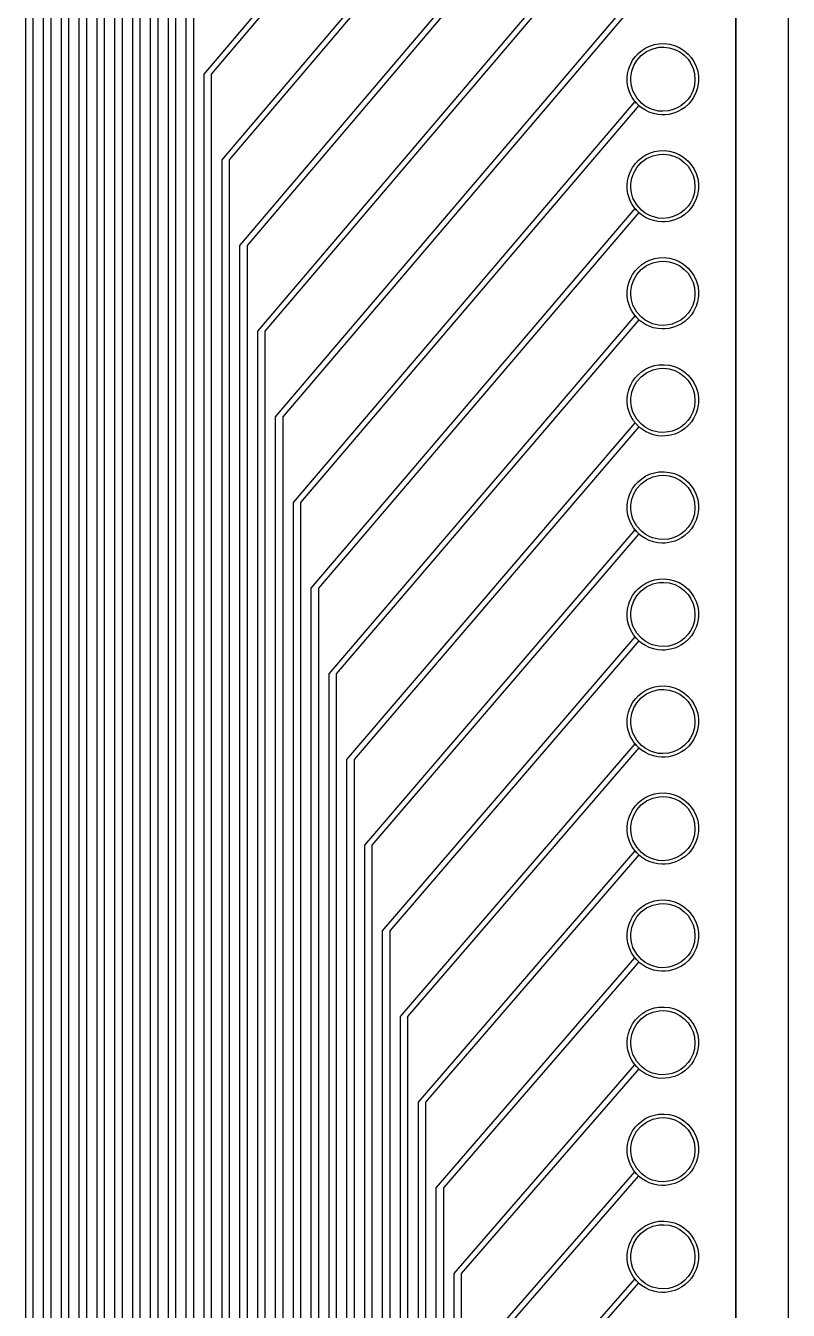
# Model space of a CAD drawing. Extents: x -2057 to 2225, y -44 to 31181.
# Drawn here: x 89 to 2225, y 22252 to 25852 of the extents above; entities that cross this region are included whole.
import ezdxf

# ---------------------------------------------------------------- set-up
doc = ezdxf.new("R2010")
doc.units = 0
for name, color, linetype in [('etching', 7, 'CONTINUOUS'), ('L2D0_etching2', 4, 'CONTINUOUS'), ('L3D0_etching3', 5, 'CONTINUOUS'), ('metalization', 8, 'CONTINUOUS'), ('polyimide', 9, 'CONTINUOUS'), ('polyimide_etch_borders', 10, 'CONTINUOUS')]:
    doc.layers.add(name, color=color, linetype=linetype)

msp = doc.modelspace()

# ---------------------------------------------------------------- linework, layer by layer
at = {"layer": 'etching'}
for points in [[(2225.045, 30987.704), (2225.045, 20342.595), (1890.612, 20342.595), (1890.612, 10404.624)], [(2077.599, 20570.545), (2077.599, 30799.671)]]:
    msp.add_lwpolyline(points, dxfattribs=at)
for points in [[(1873.446, 25612.108), (1861.478, 25612.933), (1844.226, 25617.051), (1836.974, 25619.917), (1823.998, 25627.038), (1813.401, 25635.243), (1800.478, 25649.696), (1789.898, 25669.141), (1785.585, 25683.512), (1783.739, 25697.942), (1783.844, 25708.122), (1786.553, 25724.812), (1792.063, 25740.117), (1800.584, 25754.666), (1812.84, 25768.463), (1828.029, 25779.693), (1845.498, 25787.594), (1863.154, 25791.494), (1876.175, 25792.072), (1891.54, 25790.31), (1907.163, 25785.633), (1920.856, 25778.729), (1933.661, 25769.173), (1944.094, 25758.113), (1952.371, 25745.717), (1958.495, 25732.109), (1962.189, 25718.219), (1963.633, 25700.813), (1961.851, 25684.24), (1957.22, 25668.719), (1950.918, 25655.971), (1944.382, 25646.466), (1934.414, 25635.723), (1923.696, 25627.31), (1912.241, 25620.805), (1900.004, 25616.055), (1889.649, 25613.543)], [(1873.446, 25312.108), (1861.478, 25312.933), (1844.226, 25317.051), (1836.974, 25319.917), (1823.998, 25327.038), (1813.401, 25335.243), (1800.478, 25349.696), (1789.898, 25369.141), (1785.585, 25383.512), (1783.739, 25397.942), (1783.844, 25408.122), (1786.553, 25424.812), (1792.063, 25440.117), (1800.584, 25454.666), (1812.84, 25468.463), (1828.029, 25479.693), (1845.498, 25487.594), (1863.154, 25491.494), (1876.175, 25492.072), (1891.54, 25490.31), (1907.163, 25485.633), (1920.856, 25478.729), (1933.661, 25469.173), (1944.094, 25458.113), (1952.371, 25445.717), (1958.495, 25432.109), (1962.189, 25418.219), (1963.633, 25400.813), (1961.851, 25384.24), (1957.22, 25368.719), (1950.918, 25355.971), (1944.382, 25346.466), (1934.414, 25335.723), (1923.696, 25327.31), (1912.241, 25320.805), (1900.004, 25316.055), (1889.649, 25313.543)], [(1873.446, 25012.108), (1861.478, 25012.933), (1844.226, 25017.051), (1836.974, 25019.917), (1823.998, 25027.038), (1813.401, 25035.243), (1800.478, 25049.696), (1789.898, 25069.141), (1785.585, 25083.512), (1783.739, 25097.942), (1783.844, 25108.122), (1786.553, 25124.812), (1792.063, 25140.117), (1800.584, 25154.666), (1812.84, 25168.463), (1828.029, 25179.693), (1845.498, 25187.594), (1863.154, 25191.494), (1876.175, 25192.072), (1891.54, 25190.31), (1907.163, 25185.633), (1920.856, 25178.729), (1933.661, 25169.173), (1944.094, 25158.113), (1952.371, 25145.717), (1958.495, 25132.109), (1962.189, 25118.219), (1963.633, 25100.813), (1961.851, 25084.24), (1957.22, 25068.719), (1950.918, 25055.971), (1944.382, 25046.466), (1934.414, 25035.723), (1923.696, 25027.31), (1912.241, 25020.805), (1900.004, 25016.055), (1889.649, 25013.543)], [(1873.446, 24712.108), (1861.478, 24712.933), (1844.226, 24717.051), (1836.974, 24719.917), (1823.998, 24727.038), (1813.401, 24735.243), (1800.478, 24749.696), (1789.898, 24769.141), (1785.585, 24783.512), (1783.739, 24797.942), (1783.844, 24808.122), (1786.553, 24824.812), (1792.063, 24840.117), (1800.584, 24854.666), (1812.84, 24868.463), (1828.029, 24879.693), (1845.498, 24887.594), (1863.154, 24891.494), (1876.175, 24892.072), (1891.54, 24890.31), (1907.163, 24885.633), (1920.856, 24878.729), (1933.661, 24869.173), (1944.094, 24858.113), (1952.371, 24845.717), (1958.495, 24832.109), (1962.189, 24818.219), (1963.633, 24800.813), (1961.851, 24784.24), (1957.22, 24768.719), (1950.918, 24755.971), (1944.382, 24746.466), (1934.414, 24735.723), (1923.696, 24727.31), (1912.241, 24720.805), (1900.004, 24716.055), (1889.649, 24713.543)], [(1873.446, 24412.108), (1861.478, 24412.933), (1844.226, 24417.051), (1836.974, 24419.917), (1823.998, 24427.038), (1813.401, 24435.243), (1800.478, 24449.696), (1789.898, 24469.141), (1785.585, 24483.512), (1783.739, 24497.942), (1783.844, 24508.122), (1786.553, 24524.812), (1792.063, 24540.117), (1800.584, 24554.666), (1812.84, 24568.463), (1828.029, 24579.693), (1845.498, 24587.594), (1863.154, 24591.494), (1876.175, 24592.072), (1891.54, 24590.31), (1907.163, 24585.633), (1920.856, 24578.729), (1933.661, 24569.173), (1944.094, 24558.113), (1952.371, 24545.717), (1958.495, 24532.109), (1962.189, 24518.219), (1963.633, 24500.813), (1961.851, 24484.24), (1957.22, 24468.719), (1950.918, 24455.971), (1944.382, 24446.466), (1934.414, 24435.723), (1923.696, 24427.31), (1912.241, 24420.805), (1900.004, 24416.055), (1889.649, 24413.543)], [(1873.446, 24112.108), (1861.478, 24112.933), (1844.226, 24117.051), (1836.974, 24119.917), (1823.998, 24127.038), (1813.401, 24135.243), (1800.478, 24149.696), (1789.898, 24169.141), (1785.585, 24183.512), (1783.739, 24197.942), (1783.844, 24208.122), (1786.553, 24224.812), (1792.063, 24240.117), (1800.584, 24254.666), (1812.84, 24268.463), (1828.029, 24279.693), (1845.498, 24287.594), (1863.154, 24291.494), (1876.175, 24292.072), (1891.54, 24290.31), (1907.163, 24285.633), (1920.856, 24278.729), (1933.661, 24269.173), (1944.094, 24258.113), (1952.371, 24245.717), (1958.495, 24232.109), (1962.189, 24218.219), (1963.633, 24200.813), (1961.851, 24184.24), (1957.22, 24168.719), (1950.918, 24155.971), (1944.382, 24146.466), (1934.414, 24135.723), (1923.696, 24127.31), (1912.241, 24120.805), (1900.004, 24116.055), (1889.649, 24113.543)], [(1873.446, 23812.108), (1861.478, 23812.933), (1844.226, 23817.051), (1836.974, 23819.917), (1823.998, 23827.038), (1813.401, 23835.243), (1800.478, 23849.696), (1789.898, 23869.141), (1785.585, 23883.512), (1783.739, 23897.942), (1783.844, 23908.122), (1786.553, 23924.812), (1792.063, 23940.117), (1800.584, 23954.666), (1812.84, 23968.463), (1828.029, 23979.693), (1845.498, 23987.594), (1863.154, 23991.494), (1876.175, 23992.072), (1891.54, 23990.31), (1907.163, 23985.633), (1920.856, 23978.729), (1933.661, 23969.173), (1944.094, 23958.113), (1952.371, 23945.717), (1958.495, 23932.109), (1962.189, 23918.219), (1963.633, 23900.813), (1961.851, 23884.24), (1957.22, 23868.719), (1950.918, 23855.971), (1944.382, 23846.466), (1934.414, 23835.723), (1923.696, 23827.31), (1912.241, 23820.805), (1900.004, 23816.055), (1889.649, 23813.543)], [(1873.446, 23512.108), (1861.478, 23512.933), (1844.226, 23517.051), (1836.974, 23519.917), (1823.998, 23527.038), (1813.401, 23535.243), (1800.478, 23549.696), (1789.898, 23569.141), (1785.585, 23583.512), (1783.739, 23597.942), (1783.844, 23608.122), (1786.553, 23624.812), (1792.063, 23640.117), (1800.584, 23654.666), (1812.84, 23668.463), (1828.029, 23679.693), (1845.498, 23687.594), (1863.154, 23691.494), (1876.175, 23692.072), (1891.54, 23690.31), (1907.163, 23685.633), (1920.856, 23678.729), (1933.661, 23669.173), (1944.094, 23658.113), (1952.371, 23645.717), (1958.495, 23632.109), (1962.189, 23618.219), (1963.633, 23600.813), (1961.851, 23584.24), (1957.22, 23568.719), (1950.918, 23555.971), (1944.382, 23546.466), (1934.414, 23535.723), (1923.696, 23527.31), (1912.241, 23520.805), (1900.004, 23516.055), (1889.649, 23513.543)], [(1873.446, 23212.108), (1861.478, 23212.933), (1844.226, 23217.051), (1836.974, 23219.917), (1823.998, 23227.038), (1813.401, 23235.243), (1800.478, 23249.696), (1789.898, 23269.141), (1785.585, 23283.512), (1783.739, 23297.942), (1783.844, 23308.122), (1786.553, 23324.812), (1792.063, 23340.117), (1800.584, 23354.666), (1812.84, 23368.463), (1828.029, 23379.693), (1845.498, 23387.594), (1863.154, 23391.494), (1876.175, 23392.072), (1891.54, 23390.31), (1907.163, 23385.633), (1920.856, 23378.729), (1933.661, 23369.173), (1944.094, 23358.113), (1952.371, 23345.717), (1958.495, 23332.109), (1962.189, 23318.219), (1963.633, 23300.813), (1961.851, 23284.24), (1957.22, 23268.719), (1950.918, 23255.971), (1944.382, 23246.466), (1934.414, 23235.723), (1923.696, 23227.31), (1912.241, 23220.805), (1900.004, 23216.055), (1889.649, 23213.543)], [(1873.446, 22912.108), (1861.478, 22912.933), (1844.226, 22917.051), (1836.974, 22919.917), (1823.998, 22927.038), (1813.401, 22935.243), (1800.478, 22949.696), (1789.898, 22969.141), (1785.585, 22983.512), (1783.739, 22997.942), (1783.844, 23008.122), (1786.553, 23024.812), (1792.063, 23040.117), (1800.584, 23054.666), (1812.84, 23068.463), (1828.029, 23079.693), (1845.498, 23087.594), (1863.154, 23091.494), (1876.175, 23092.072), (1891.54, 23090.31), (1907.163, 23085.633), (1920.856, 23078.729), (1933.661, 23069.173), (1944.094, 23058.113), (1952.371, 23045.717), (1958.495, 23032.109), (1962.189, 23018.219), (1963.633, 23000.813), (1961.851, 22984.24), (1957.22, 22968.719), (1950.918, 22955.971), (1944.382, 22946.466), (1934.414, 22935.723), (1923.696, 22927.31), (1912.241, 22920.805), (1900.004, 22916.055), (1889.649, 22913.543)], [(1873.446, 22612.108), (1861.478, 22612.933), (1844.226, 22617.051), (1836.974, 22619.917), (1823.998, 22627.038), (1813.401, 22635.243), (1800.478, 22649.696), (1789.898, 22669.141), (1785.585, 22683.512), (1783.739, 22697.942), (1783.844, 22708.122), (1786.553, 22724.812), (1792.063, 22740.117), (1800.584, 22754.666), (1812.84, 22768.463), (1828.029, 22779.693), (1845.498, 22787.594), (1863.154, 22791.494), (1876.175, 22792.072), (1891.54, 22790.31), (1907.163, 22785.633), (1920.856, 22778.729), (1933.661, 22769.173), (1944.094, 22758.113), (1952.371, 22745.717), (1958.495, 22732.109), (1962.189, 22718.219), (1963.633, 22700.813), (1961.851, 22684.24), (1957.22, 22668.719), (1950.918, 22655.971), (1944.382, 22646.466), (1934.414, 22635.723), (1923.696, 22627.31), (1912.241, 22620.805), (1900.004, 22616.055), (1889.649, 22613.543)], [(1873.446, 22312.108), (1861.478, 22312.933), (1844.226, 22317.051), (1836.974, 22319.917), (1823.998, 22327.038), (1813.401, 22335.243), (1800.478, 22349.696), (1789.898, 22369.141), (1785.585, 22383.512), (1783.739, 22397.942), (1783.844, 22408.122), (1786.553, 22424.812), (1792.063, 22440.117), (1800.584, 22454.666), (1812.84, 22468.463), (1828.029, 22479.693), (1845.498, 22487.594), (1863.154, 22491.494), (1876.175, 22492.072), (1891.54, 22490.31), (1907.163, 22485.633), (1920.856, 22478.729), (1933.661, 22469.173), (1944.094, 22458.113), (1952.371, 22445.717), (1958.495, 22432.109), (1962.189, 22418.219), (1963.633, 22400.813), (1961.851, 22384.24), (1957.22, 22368.719), (1950.918, 22355.971), (1944.382, 22346.466), (1934.414, 22335.723), (1923.696, 22327.31), (1912.241, 22320.805), (1900.004, 22316.055), (1889.649, 22313.543)]]:
    msp.add_lwpolyline(points, close=True, dxfattribs=at)
at = {"layer": 'L2D0_etching2'}
msp.add_lwpolyline([(2225.045, 30987.704), (2225.045, 20342.595), (1890.612, 20342.595), (1890.612, 10404.624)], dxfattribs=at)
at = {"layer": 'L3D0_etching3'}
for points in [[(2225.045, 30987.704), (2225.045, 20342.595), (1890.612, 20342.595), (1890.612, 10404.624)], [(2077.599, 20570.545), (2077.599, 30799.671)]]:
    msp.add_lwpolyline(points, dxfattribs=at)
at = {"layer": 'metalization'}
for points in [[(88.642, 10394.312), (88.642, 28116.758), (1795.882, 30139.222), (1806.439, 30128.036), (108.642, 28116.758), (108.642, 10394.312)], [(138.642, 10394.312), (138.642, 27876.696), (1795.877, 29839.228), (1806.431, 29828.043), (158.642, 27876.696), (158.642, 10394.312)], [(188.642, 10394.312), (188.642, 27636.634), (1795.872, 29539.234), (1806.424, 29528.05), (208.642, 27636.634), (208.642, 10394.312)], [(238.642, 10394.312), (238.642, 27396.572), (1795.866, 29239.241), (1806.415, 29228.058), (258.642, 27396.572), (258.642, 10394.312)], [(288.642, 10394.312), (288.642, 27156.51), (1795.86, 28939.248), (1806.407, 28928.066), (308.642, 27156.51), (308.642, 10394.312)], [(338.642, 10394.312), (338.642, 26916.448), (1795.854, 28639.255), (1806.397, 28628.075), (358.642, 26916.448), (358.642, 10394.312)], [(388.642, 10394.312), (388.642, 26676.386), (1795.847, 28339.264), (1806.387, 28328.084), (408.642, 26676.386), (408.642, 10394.312)], [(438.642, 10394.312), (438.642, 26436.323), (1795.84, 28039.272), (1806.376, 28028.094), (458.642, 26436.323), (458.642, 10394.312)], [(488.642, 10394.312), (488.642, 26196.261), (1795.833, 27739.282), (1806.365, 27728.105), (508.642, 26196.261), (508.642, 10394.312)], [(538.642, 10394.312), (538.642, 25956.199), (1795.824, 27439.292), (1806.352, 27428.117), (558.642, 25956.199), (558.642, 10394.312)], [(588.642, 10394.312), (588.642, 25716.137), (1795.815, 27139.302), (1806.338, 27128.13), (608.642, 25716.137), (608.642, 10394.312)], [(638.642, 10394.312), (638.642, 25476.075), (1795.806, 26839.314), (1806.324, 26828.144), (658.642, 25476.075), (658.642, 10394.312)], [(688.642, 10394.312), (688.642, 25236.013), (1795.795, 26539.327), (1806.308, 26528.159), (708.642, 25236.013), (708.642, 10394.312)], [(738.642, 10394.312), (738.642, 24995.951), (1795.783, 26239.341), (1806.29, 26228.175), (758.642, 24995.951), (758.642, 10394.312)], [(788.642, 10394.312), (788.642, 24755.889), (1795.771, 25939.357), (1806.271, 25928.193), (808.642, 24755.889), (808.642, 10394.312)], [(838.642, 10394.312), (838.642, 24515.827), (1795.756, 25639.374), (1806.25, 25628.213), (858.642, 24515.827), (858.642, 10394.312)], [(888.642, 10394.312), (888.642, 24275.765), (1795.741, 25339.392), (1806.226, 25328.236), (908.642, 24275.765), (908.642, 10394.312)], [(938.642, 10394.312), (938.642, 24035.702), (1795.724, 25039.413), (1806.2, 25028.26), (958.642, 24035.702), (958.642, 10394.312)], [(988.642, 10394.312), (988.642, 23795.64), (1795.704, 24739.437), (1806.17, 24728.288), (1008.642, 23795.64), (1008.642, 10394.312)], [(1038.642, 10394.312), (1038.642, 23555.578), (1795.682, 24439.463), (1806.137, 24428.319), (1058.642, 23555.578), (1058.642, 10394.312)], [(1088.642, 10394.312), (1088.642, 23315.516), (1795.657, 24139.494), (1806.099, 24128.354), (1108.642, 23315.516), (1108.642, 10394.312)], [(1138.642, 10394.312), (1138.642, 23075.454), (1795.628, 23839.528), (1806.056, 23828.395), (1158.642, 23075.454), (1158.642, 10394.312)], [(1188.642, 10394.312), (1188.642, 22835.392), (1795.595, 23539.569), (1806.005, 23528.443), (1208.642, 22835.392), (1208.642, 10394.312)], [(1238.642, 10394.312), (1238.642, 22595.33), (1795.556, 23239.616), (1805.946, 23228.498), (1258.642, 22595.33), (1258.642, 10394.312)], [(1288.642, 10394.312), (1288.642, 22355.268), (1795.51, 22939.672), (1805.876, 22928.564), (1308.642, 22355.268), (1308.642, 10394.312)], [(1338.642, 10394.312), (1338.642, 22115.206), (1795.453, 22639.74), (1805.79, 22628.645), (1358.642, 22115.206), (1358.642, 10394.312)], [(1388.642, 10394.312), (1388.642, 21875.143), (1795.384, 22339.824), (1805.685, 22328.744), (1408.642, 21875.143), (1408.642, 10394.312)]]:
    msp.add_lwpolyline(points, dxfattribs=at)
for points in [[(1870.905, 25602.145), (1859.893, 25603.057), (1847.006, 25605.72), (1835.209, 25609.788), (1824.598, 25614.96), (1813.879, 25621.931), (1808.461, 25626.27), (1799.546, 25634.953), (1791.437, 25645.167), (1787.522, 25651.282), (1783.111, 25659.633), (1779.06, 25669.641), (1775.932, 25680.833), (1773.949, 25694.283), (1773.741, 25706.541), (1774.744, 25716.91), (1777.114, 25728.227), (1780.006, 25737.21), (1784.459, 25747.344), (1788.827, 25755.082), (1796.735, 25766.023), (1804.122, 25773.989), (1814.304, 25782.599), (1826.286, 25790.184), (1838.68, 25795.796), (1850.503, 25799.394), (1862.581, 25801.494), (1876.933, 25802.054), (1891.865, 25800.433), (1905.794, 25796.798), (1918.914, 25791.273), (1931.289, 25783.82), (1944.525, 25772.646), (1953.35, 25762.496), (1960.371, 25751.889), (1966.94, 25738.101), (1971.145, 25724.316), (1973.33, 25710.002), (1973.41, 25695.296), (1970.723, 25678.12), (1967.072, 25666.457), (1959.742, 25651.246), (1953.754, 25642.257), (1946.317, 25633.417), (1934.994, 25623.14), (1925.945, 25616.876), (1915.949, 25611.498), (1906.856, 25607.784), (1890.686, 25603.571), (1879.82, 25602.299)], [(1870.905, 25302.145), (1859.893, 25303.057), (1847.006, 25305.72), (1835.209, 25309.788), (1824.598, 25314.96), (1813.879, 25321.931), (1808.461, 25326.27), (1799.546, 25334.953), (1791.437, 25345.167), (1787.522, 25351.282), (1783.111, 25359.633), (1779.06, 25369.641), (1775.932, 25380.833), (1773.949, 25394.283), (1773.741, 25406.541), (1774.744, 25416.91), (1777.114, 25428.227), (1780.006, 25437.21), (1784.459, 25447.344), (1788.827, 25455.082), (1796.735, 25466.023), (1804.122, 25473.989), (1814.304, 25482.599), (1826.286, 25490.184), (1838.68, 25495.796), (1850.503, 25499.394), (1862.581, 25501.494), (1876.933, 25502.054), (1891.865, 25500.433), (1905.794, 25496.798), (1918.914, 25491.273), (1931.289, 25483.82), (1944.525, 25472.646), (1953.35, 25462.496), (1960.371, 25451.889), (1966.94, 25438.101), (1971.145, 25424.316), (1973.33, 25410.002), (1973.41, 25395.296), (1970.723, 25378.12), (1967.072, 25366.457), (1959.742, 25351.246), (1953.754, 25342.257), (1946.317, 25333.417), (1934.994, 25323.14), (1925.945, 25316.876), (1915.949, 25311.498), (1906.856, 25307.784), (1890.686, 25303.571), (1879.82, 25302.299)], [(1870.905, 25002.145), (1859.893, 25003.057), (1847.006, 25005.72), (1835.209, 25009.788), (1824.598, 25014.96), (1813.879, 25021.931), (1808.461, 25026.27), (1799.546, 25034.953), (1791.437, 25045.167), (1787.522, 25051.282), (1783.111, 25059.633), (1779.06, 25069.641), (1775.932, 25080.833), (1773.949, 25094.283), (1773.741, 25106.541), (1774.744, 25116.91), (1777.114, 25128.227), (1780.006, 25137.21), (1784.459, 25147.344), (1788.827, 25155.082), (1796.735, 25166.023), (1804.122, 25173.989), (1814.304, 25182.599), (1826.286, 25190.184), (1838.68, 25195.796), (1850.503, 25199.394), (1862.581, 25201.494), (1876.933, 25202.054), (1891.865, 25200.433), (1905.794, 25196.798), (1918.914, 25191.273), (1931.289, 25183.82), (1944.525, 25172.646), (1953.35, 25162.496), (1960.371, 25151.889), (1966.94, 25138.101), (1971.145, 25124.316), (1973.33, 25110.002), (1973.41, 25095.296), (1970.723, 25078.12), (1967.072, 25066.457), (1959.742, 25051.246), (1953.754, 25042.257), (1946.317, 25033.417), (1934.994, 25023.14), (1925.945, 25016.876), (1915.949, 25011.498), (1906.856, 25007.784), (1890.686, 25003.571), (1879.82, 25002.299)], [(1870.905, 24702.145), (1859.893, 24703.057), (1847.006, 24705.72), (1835.209, 24709.788), (1824.598, 24714.96), (1813.879, 24721.931), (1808.461, 24726.27), (1799.546, 24734.953), (1791.437, 24745.167), (1787.522, 24751.282), (1783.111, 24759.633), (1779.06, 24769.641), (1775.932, 24780.833), (1773.949, 24794.283), (1773.741, 24806.541), (1774.744, 24816.91), (1777.114, 24828.227), (1780.006, 24837.21), (1784.459, 24847.344), (1788.827, 24855.082), (1796.735, 24866.023), (1804.122, 24873.989), (1814.304, 24882.599), (1826.286, 24890.184), (1838.68, 24895.796), (1850.503, 24899.394), (1862.581, 24901.494), (1876.933, 24902.054), (1891.865, 24900.433), (1905.794, 24896.798), (1918.914, 24891.273), (1931.289, 24883.82), (1944.525, 24872.646), (1953.35, 24862.496), (1960.371, 24851.889), (1966.94, 24838.101), (1971.145, 24824.316), (1973.33, 24810.002), (1973.41, 24795.296), (1970.723, 24778.12), (1967.072, 24766.457), (1959.742, 24751.246), (1953.754, 24742.257), (1946.317, 24733.417), (1934.994, 24723.14), (1925.945, 24716.876), (1915.949, 24711.498), (1906.856, 24707.784), (1890.686, 24703.571), (1879.82, 24702.299)], [(1870.905, 24402.145), (1859.893, 24403.057), (1847.006, 24405.72), (1835.209, 24409.788), (1824.598, 24414.96), (1813.879, 24421.931), (1808.461, 24426.27), (1799.546, 24434.953), (1791.437, 24445.167), (1787.522, 24451.282), (1783.111, 24459.633), (1779.06, 24469.641), (1775.932, 24480.833), (1773.949, 24494.283), (1773.741, 24506.541), (1774.744, 24516.91), (1777.114, 24528.227), (1780.006, 24537.21), (1784.459, 24547.344), (1788.827, 24555.082), (1796.735, 24566.023), (1804.122, 24573.989), (1814.304, 24582.599), (1826.286, 24590.184), (1838.68, 24595.796), (1850.503, 24599.394), (1862.581, 24601.494), (1876.933, 24602.054), (1891.865, 24600.433), (1905.794, 24596.798), (1918.914, 24591.273), (1931.289, 24583.82), (1944.525, 24572.646), (1953.35, 24562.496), (1960.371, 24551.889), (1966.94, 24538.101), (1971.145, 24524.316), (1973.33, 24510.002), (1973.41, 24495.296), (1970.723, 24478.12), (1967.072, 24466.457), (1959.742, 24451.246), (1953.754, 24442.257), (1946.317, 24433.417), (1934.994, 24423.14), (1925.945, 24416.876), (1915.949, 24411.498), (1906.856, 24407.784), (1890.686, 24403.571), (1879.82, 24402.299)], [(1870.905, 24102.145), (1859.893, 24103.057), (1847.006, 24105.72), (1835.209, 24109.788), (1824.598, 24114.96), (1813.879, 24121.931), (1808.461, 24126.27), (1799.546, 24134.953), (1791.437, 24145.167), (1787.522, 24151.282), (1783.111, 24159.633), (1779.06, 24169.641), (1775.932, 24180.833), (1773.949, 24194.283), (1773.741, 24206.541), (1774.744, 24216.91), (1777.114, 24228.227), (1780.006, 24237.21), (1784.459, 24247.344), (1788.827, 24255.082), (1796.735, 24266.023), (1804.122, 24273.989), (1814.304, 24282.599), (1826.286, 24290.184), (1838.68, 24295.796), (1850.503, 24299.394), (1862.581, 24301.494), (1876.933, 24302.054), (1891.865, 24300.433), (1905.794, 24296.798), (1918.914, 24291.273), (1931.289, 24283.82), (1944.525, 24272.646), (1953.35, 24262.496), (1960.371, 24251.889), (1966.94, 24238.101), (1971.145, 24224.316), (1973.33, 24210.002), (1973.41, 24195.296), (1970.723, 24178.12), (1967.072, 24166.457), (1959.742, 24151.246), (1953.754, 24142.257), (1946.317, 24133.417), (1934.994, 24123.14), (1925.945, 24116.876), (1915.949, 24111.498), (1906.856, 24107.784), (1890.686, 24103.571), (1879.82, 24102.299)], [(1870.905, 23802.145), (1859.893, 23803.057), (1847.006, 23805.72), (1835.209, 23809.788), (1824.598, 23814.96), (1813.879, 23821.931), (1808.461, 23826.27), (1799.546, 23834.953), (1791.437, 23845.167), (1787.522, 23851.282), (1783.111, 23859.633), (1779.06, 23869.641), (1775.932, 23880.833), (1773.949, 23894.283), (1773.741, 23906.541), (1774.744, 23916.91), (1777.114, 23928.227), (1780.006, 23937.21), (1784.459, 23947.344), (1788.827, 23955.082), (1796.735, 23966.023), (1804.122, 23973.989), (1814.304, 23982.599), (1826.286, 23990.184), (1838.68, 23995.796), (1850.503, 23999.394), (1862.581, 24001.494), (1876.933, 24002.054), (1891.865, 24000.433), (1905.794, 23996.798), (1918.914, 23991.273), (1931.289, 23983.82), (1944.525, 23972.646), (1953.35, 23962.496), (1960.371, 23951.889), (1966.94, 23938.101), (1971.145, 23924.316), (1973.33, 23910.002), (1973.41, 23895.296), (1970.723, 23878.12), (1967.072, 23866.457), (1959.742, 23851.246), (1953.754, 23842.257), (1946.317, 23833.417), (1934.994, 23823.14), (1925.945, 23816.876), (1915.949, 23811.498), (1906.856, 23807.784), (1890.686, 23803.571), (1879.82, 23802.299)], [(1870.905, 23502.145), (1859.893, 23503.057), (1847.006, 23505.72), (1835.209, 23509.788), (1824.598, 23514.96), (1813.879, 23521.931), (1808.461, 23526.27), (1799.546, 23534.953), (1791.437, 23545.167), (1787.522, 23551.282), (1783.111, 23559.633), (1779.06, 23569.641), (1775.932, 23580.833), (1773.949, 23594.283), (1773.741, 23606.541), (1774.744, 23616.91), (1777.114, 23628.227), (1780.006, 23637.21), (1784.459, 23647.344), (1788.827, 23655.082), (1796.735, 23666.023), (1804.122, 23673.989), (1814.304, 23682.599), (1826.286, 23690.184), (1838.68, 23695.796), (1850.503, 23699.394), (1862.581, 23701.494), (1876.933, 23702.054), (1891.865, 23700.433), (1905.794, 23696.798), (1918.914, 23691.273), (1931.289, 23683.82), (1944.525, 23672.646), (1953.35, 23662.496), (1960.371, 23651.889), (1966.94, 23638.101), (1971.145, 23624.316), (1973.33, 23610.002), (1973.41, 23595.296), (1970.723, 23578.12), (1967.072, 23566.457), (1959.742, 23551.246), (1953.754, 23542.257), (1946.317, 23533.417), (1934.994, 23523.14), (1925.945, 23516.876), (1915.949, 23511.498), (1906.856, 23507.784), (1890.686, 23503.571), (1879.82, 23502.299)], [(1870.905, 23202.145), (1859.893, 23203.057), (1847.006, 23205.72), (1835.209, 23209.788), (1824.598, 23214.96), (1813.879, 23221.931), (1808.461, 23226.27), (1799.546, 23234.953), (1791.437, 23245.167), (1787.522, 23251.282), (1783.111, 23259.633), (1779.06, 23269.641), (1775.932, 23280.833), (1773.949, 23294.283), (1773.741, 23306.541), (1774.744, 23316.91), (1777.114, 23328.227), (1780.006, 23337.21), (1784.459, 23347.344), (1788.827, 23355.082), (1796.735, 23366.023), (1804.122, 23373.989), (1814.304, 23382.599), (1826.286, 23390.184), (1838.68, 23395.796), (1850.503, 23399.394), (1862.581, 23401.494), (1876.933, 23402.054), (1891.865, 23400.433), (1905.794, 23396.798), (1918.914, 23391.273), (1931.289, 23383.82), (1944.525, 23372.646), (1953.35, 23362.496), (1960.371, 23351.889), (1966.94, 23338.101), (1971.145, 23324.316), (1973.33, 23310.002), (1973.41, 23295.296), (1970.723, 23278.12), (1967.072, 23266.457), (1959.742, 23251.246), (1953.754, 23242.257), (1946.317, 23233.417), (1934.994, 23223.14), (1925.945, 23216.876), (1915.949, 23211.498), (1906.856, 23207.784), (1890.686, 23203.571), (1879.82, 23202.299)], [(1870.905, 22902.145), (1859.893, 22903.057), (1847.006, 22905.72), (1835.209, 22909.788), (1824.598, 22914.96), (1813.879, 22921.931), (1808.461, 22926.27), (1799.546, 22934.953), (1791.437, 22945.167), (1787.522, 22951.282), (1783.111, 22959.633), (1779.06, 22969.641), (1775.932, 22980.833), (1773.949, 22994.283), (1773.741, 23006.541), (1774.744, 23016.91), (1777.114, 23028.227), (1780.006, 23037.21), (1784.459, 23047.344), (1788.827, 23055.082), (1796.735, 23066.023), (1804.122, 23073.989), (1814.304, 23082.599), (1826.286, 23090.184), (1838.68, 23095.796), (1850.503, 23099.394), (1862.581, 23101.494), (1876.933, 23102.054), (1891.865, 23100.433), (1905.794, 23096.798), (1918.914, 23091.273), (1931.289, 23083.82), (1944.525, 23072.646), (1953.35, 23062.496), (1960.371, 23051.889), (1966.94, 23038.101), (1971.145, 23024.316), (1973.33, 23010.002), (1973.41, 22995.296), (1970.723, 22978.12), (1967.072, 22966.457), (1959.742, 22951.246), (1953.754, 22942.257), (1946.317, 22933.417), (1934.994, 22923.14), (1925.945, 22916.876), (1915.949, 22911.498), (1906.856, 22907.784), (1890.686, 22903.571), (1879.82, 22902.299)], [(1870.905, 22602.145), (1859.893, 22603.057), (1847.006, 22605.72), (1835.209, 22609.788), (1824.598, 22614.96), (1813.879, 22621.931), (1808.461, 22626.27), (1799.546, 22634.953), (1791.437, 22645.167), (1787.522, 22651.282), (1783.111, 22659.633), (1779.06, 22669.641), (1775.932, 22680.833), (1773.949, 22694.283), (1773.741, 22706.541), (1774.744, 22716.91), (1777.114, 22728.227), (1780.006, 22737.21), (1784.459, 22747.344), (1788.827, 22755.082), (1796.735, 22766.023), (1804.122, 22773.989), (1814.304, 22782.599), (1826.286, 22790.184), (1838.68, 22795.796), (1850.503, 22799.394), (1862.581, 22801.494), (1876.933, 22802.054), (1891.865, 22800.433), (1905.794, 22796.798), (1918.914, 22791.273), (1931.289, 22783.82), (1944.525, 22772.646), (1953.35, 22762.496), (1960.371, 22751.889), (1966.94, 22738.101), (1971.145, 22724.316), (1973.33, 22710.002), (1973.41, 22695.296), (1970.723, 22678.12), (1967.072, 22666.457), (1959.742, 22651.246), (1953.754, 22642.257), (1946.317, 22633.417), (1934.994, 22623.14), (1925.945, 22616.876), (1915.949, 22611.498), (1906.856, 22607.784), (1890.686, 22603.571), (1879.82, 22602.299)], [(1870.905, 22302.145), (1859.893, 22303.057), (1847.006, 22305.72), (1835.209, 22309.788), (1824.598, 22314.96), (1813.879, 22321.931), (1808.461, 22326.27), (1799.546, 22334.953), (1791.437, 22345.167), (1787.522, 22351.282), (1783.111, 22359.633), (1779.06, 22369.641), (1775.932, 22380.833), (1773.949, 22394.283), (1773.741, 22406.541), (1774.744, 22416.91), (1777.114, 22428.227), (1780.006, 22437.21), (1784.459, 22447.344), (1788.827, 22455.082), (1796.735, 22466.023), (1804.122, 22473.989), (1814.304, 22482.599), (1826.286, 22490.184), (1838.68, 22495.796), (1850.503, 22499.394), (1862.581, 22501.494), (1876.933, 22502.054), (1891.865, 22500.433), (1905.794, 22496.798), (1918.914, 22491.273), (1931.289, 22483.82), (1944.525, 22472.646), (1953.35, 22462.496), (1960.371, 22451.889), (1966.94, 22438.101), (1971.145, 22424.316), (1973.33, 22410.002), (1973.41, 22395.296), (1970.723, 22378.12), (1967.072, 22366.457), (1959.742, 22351.246), (1953.754, 22342.257), (1946.317, 22333.417), (1934.994, 22323.14), (1925.945, 22316.876), (1915.949, 22311.498), (1906.856, 22307.784), (1890.686, 22303.571), (1879.82, 22302.299)]]:
    msp.add_lwpolyline(points, close=True, dxfattribs=at)
at = {"layer": 'polyimide'}
for points in [[(2077.599, 30799.671), (2077.599, 20570.545)], [(2077.599, 20570.545), (2077.599, 30799.671)]]:
    msp.add_lwpolyline(points, dxfattribs=at)
at = {"layer": 'polyimide_etch_borders'}
msp.add_lwpolyline([(2225.045, 30987.704), (2225.045, 20342.595), (1890.612, 20342.595), (1890.612, 10404.624)], dxfattribs=at)

doc.saveas('drawing.dxf')
